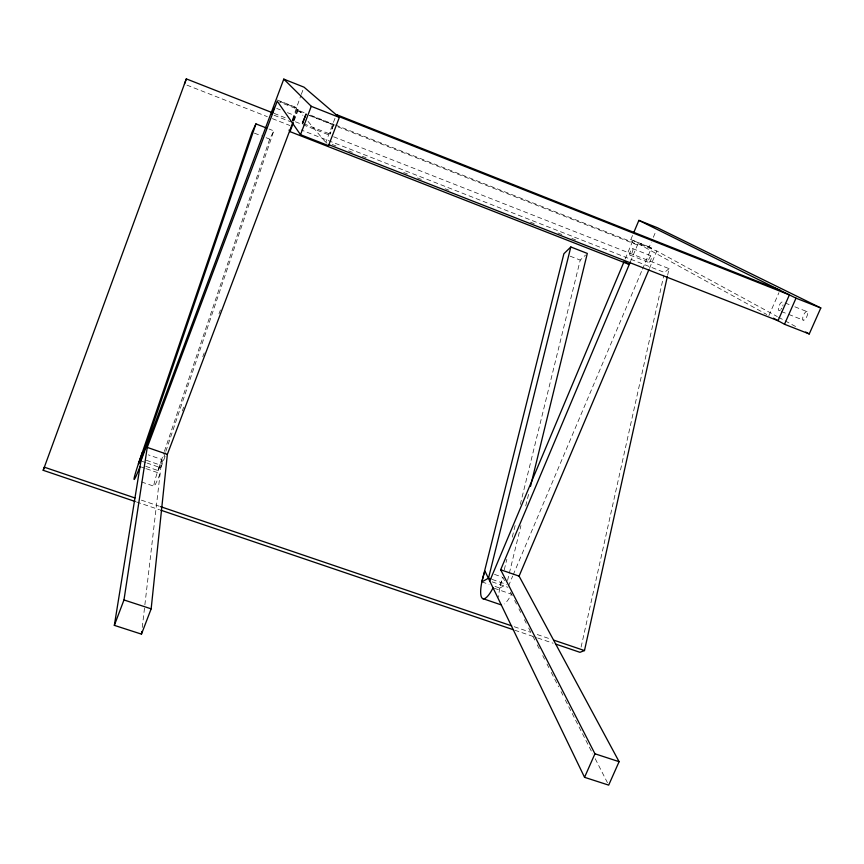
<?xml version="1.0" encoding="UTF-8"?>
<svg xmlns="http://www.w3.org/2000/svg" width="864" height="864" viewBox="0 0 864 864"><rect width="100%" height="100%" fill="white"/><g stroke="black" fill="none" stroke-linecap="round" stroke-linejoin="round"><path stroke-width="0.65" stroke-dasharray="4.32 3.24" d="M142.247 627.48L144.72 606.182M144.871 604.854L161.762 459.486L148.37 454.864M667.634 275.227L669.092 268.65L331.776 136.058M581.105 647.05L663.876 275.098M507.557 580.489L520.949 525.539M525.733 505.915L528.606 494.143M495.007 586.418L499.792 588.06L502.351 577.606M504.274 569.765L506.844 559.31M512.287 537.095L515.495 524.038M520.301 504.436L580.23 260.096L585.544 255.085M145.735 466.322L157.939 470.524L163.955 452.671M164.387 451.397L269.698 139.093L273.791 130.874L269.028 129.006M157.939 470.524L161.114 465.361L165.413 452.596M165.845 451.321L273.791 130.874M292.604 120.431L294.689 115.506L292.896 120.841M292.453 119.394L300.845 95.558M301.298 94.36L303.113 89.564M165.089 456.419L160.79 467.78L147.15 463.082M182.261 410.972L183.686 407.192M202.77 356.702L204.206 352.912M218.992 313.783L220.417 309.992M292.648 120.496L296.73 109.717L304.236 112.676M293.533 120.636L297.821 109.307L279.666 102.136M294.127 120.712L297.799 111.002L296.73 109.717M334.984 118.325L325.922 142.009L327.877 144.32M642.47 269.19L651.402 248.065L630.806 239.609L632.826 234.803M625.18 258.962L632.848 240.743M630.277 262.051L638.053 243.605L656.824 251.014L777.341 316.602M651.402 248.065L649.264 246.91L651.294 242.114M653.324 237.319L655.852 231.325M508.464 586.051L512.665 576.104M513.194 574.862L641.941 270.432M649.458 268.391L656.824 251.014M768.863 315.652L778.95 292.669M669.092 268.65L664.459 272.473L301.288 129.989M499.792 588.06L506.596 584.41M333.601 124.816L330.059 134.071L333.601 124.816L309.787 115.42M136.49 501.941L159.494 509.738M514.76 630.212L536.49 637.578M537.764 638.01L553.1 643.216M141.372 500.137L159.246 506.207M514.253 626.735L530.852 632.362M537.235 634.532L551.275 639.306M141.502 481.961L153.889 486.194M146.308 460.264L161.114 465.361M492.113 579.42L505.386 583.999M142.193 461.376L145.919 462.661M492.167 581.861L507.935 587.293M481.864 581.893L489.035 584.356M141.296 467.014L145.066 468.31M146.318 468.742L160.132 473.483A26.698 1.696 -70.3 0 1 153.857 485.222A26.698 1.696 -70.3 0 1 161.762 459.486M494.273 588.276L511.445 594.173A25.564 7.204 -71.5 0 1 504.403 603.925M494.489 574.387L501.638 576.86M254.383 133.132L261.457 135.886M266.166 137.722L269.698 139.093M570.175 256.187L580.23 260.096M186.926 85.126L267.354 116.672M272.387 118.649L289.98 125.55M332.197 144.461L335.956 145.94M348.505 150.865L352.274 152.334M362.308 156.276L366.077 157.745M403.715 172.508L407.484 173.977M417.517 177.919L421.286 179.388M445.122 188.741L448.891 190.21M530.453 222.188L534.211 223.668M558.058 233.01L561.816 234.49M571.86 238.421L575.618 239.9M276.664 108.41L280.271 109.836M287.474 112.666L294.689 115.506M632.707 248.627A3.499 0.983 -67.8 0 1 631.422 253.897A3.499 0.983 -67.8 0 1 629.932 253.044A3.499 0.983 -67.8 0 1 632.707 248.627L651.37 255.971A3.499 1.026 -67.7 0 1 650.106 261.23A3.499 1.026 -67.7 0 1 648.551 260.366A3.499 1.026 -67.7 0 1 651.37 255.971M303.761 123.725L330.059 134.071M781.315 311.515L787.417 313.913M788.638 314.388L803.272 320.144M274.093 113.389L286.632 118.314M295.412 121.77L301.687 124.232M302.94 124.718L330.523 135.562M274.093 115.268L290.909 121.878M629.996 255.085L648.648 262.408M277.301 100.019L296.32 107.536M630.806 239.609L649.264 246.91M280.022 101.434L296.741 108.032M310.5 115.15L334.292 124.535M335.545 125.032L632.264 242.125L637.459 245.009L335.405 125.842M785.084 302.962L789.966 304.884M794.848 306.806L807.041 311.623A4.666 1.814 -66.7 0 1 805.626 318.73A4.666 1.814 -66.7 0 1 802.818 317.304A4.666 1.814 -66.7 0 1 807.041 311.623M297.799 111.002L304.063 113.476M309.085 115.452L334.152 125.345M778.529 317.239L797.429 327.532M638.053 243.605L766.778 314.507M297.821 109.307L302.94 115.366M308.048 121.424L325.966 142.625M504.554 580.651L502.826 577.271A25.564 7.204 -71.5 0 0 498.668 597.229M510.376 592.088L512.212 595.685M514.652 600.48L516.488 604.076M518.929 608.872L520.754 612.468M524.416 619.661L526.252 623.257M528.692 628.052L530.528 631.649M532.969 636.444L534.805 640.04M537.246 644.836L540.292 650.84M542.732 655.636L544.568 659.232M547.009 664.027L548.845 667.624M551.286 672.419L558.608 686.804M561.049 691.6L562.885 695.196M565.326 699.991L592.801 753.948M595.242 758.743L607.457 782.719M780.527 309.884A4.676 1.75 -66.9 0 1 778.334 308.729A4.676 1.75 -66.9 0 1 781.002 302.681A4.676 1.75 -66.9 0 1 783.205 303.826M783.054 304.841A4.676 1.75 -66.9 0 1 782.762 305.953M781.78 308.178A4.676 1.75 -66.9 0 1 781.164 309.128"/><path stroke-width="1.3" d="M140.044 466.582A26.762 1.372 -70.2 0 1 134.104 478.472A26.762 1.372 -70.2 0 1 142.279 452.758L114.34 625.363L141.469 634.133L151.157 608.839L167.357 454.367L293.058 121.9M141.469 634.133L141.782 631.476M114.34 625.363L123.973 599.962L147.247 447.401L277.247 101.185L300.499 134.687L328.525 145.66L339.336 117.428L304.02 87.167L283.781 79.121L140.951 460.944M555.66 644.08L579.938 652.309L584.485 650.57L667.343 276.545M530.528 486.292L587.304 253.422L570.823 246.974L563.9 253.735L481.864 581.893L488.495 578.178L570.823 246.974M255.938 123.898L141.372 458.557L138.413 463.806L252.029 132.214L255.938 123.898L266.652 128.077M135.216 501.509L43.2 470.308L44.323 467.186L134.989 497.966M184.421 84.143L186.322 78.883L272.84 112.892M43.2 470.308L186.322 78.883M625.19 261.986L629.251 264.481L290.002 131.63L293.209 123.142M300.499 134.687L311.267 106.315L283.781 79.121M633.83 232.405L638.885 220.374L657.374 227.729L820.8 307.973L809.244 333.958L784.501 324.27L773.442 318.179M489.748 581.029L623.97 261.857M493.042 587.855A25.628 6.923 -71.4 0 1 481.507 597.229A25.628 6.923 -71.4 0 1 484.942 571.093L584.55 777.319L608.677 785.117L619.099 761.681L594.94 753.786L500.666 569.754L630.277 262.051M619.099 761.681L519.08 576.126L648.929 269.633M584.55 777.319L594.94 753.786M784.501 324.27L796.014 298.166L638.885 220.374M123.973 599.962L151.157 608.839M160.769 510.181L513.486 629.78M160.531 506.639L511.693 625.86M553.835 640.17L584.485 650.57M482.609 598.536L500.785 604.746M488.495 578.178L490.903 579.01M147.247 447.401L167.357 454.367M500.666 569.754L519.08 576.126M329.141 144.806L778.021 320.706L789.394 294.894L338.558 116.424L336.409 114.588L780.019 290.25M311.267 106.315L339.336 117.428M796.014 298.166L820.8 307.973M805.702 332.035L809.244 333.958M289.03 130.086L290.002 131.63M274.266 107.46L271.685 114.318L274.266 107.46M306.04 114.178L302.508 123.228L306.04 114.178"/></g></svg>
